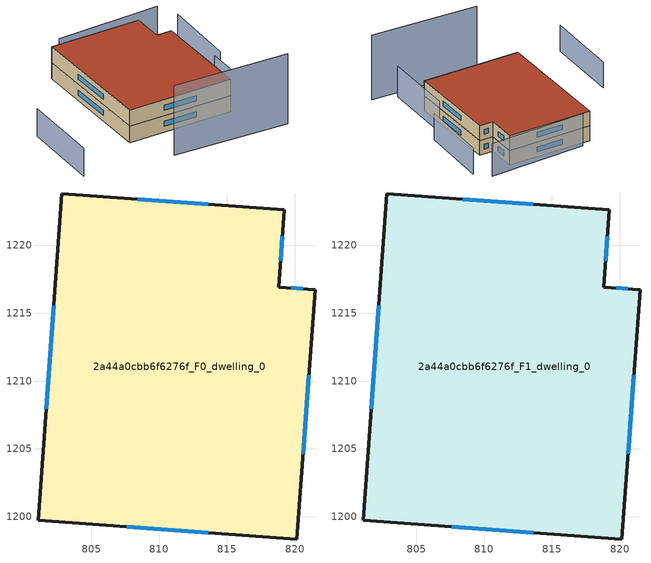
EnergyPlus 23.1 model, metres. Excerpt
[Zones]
2a44a0cbb6f6276f_F0_dwelling_0
 floor ground (EU_floor_Construction): 819.23,1222.62 818.81,1216.93 821.49,1216.74 820.16,1198.33 801.07,1199.72 802.82,1223.81 z0
 wall outside (EU_wall_Construction): 801.07,1199.72 820.16,1198.33 821.49,1216.74 818.81,1216.93 819.23,1222.62 802.82,1223.81 801.07,1199.72 z0:3
 window (EU_Window_Construction): 807.6,1199.24 813.62,1198.8 / 802.22,1215.56 801.67,1207.97 / 813.61,1223.03 808.44,1223.4 / 818.96,1218.88 819.09,1220.67 / 820.58,1216.8 819.73,1216.86 / 820.61,1204.63 821.03,1210.43 z1.03:1.97
2a44a0cbb6f6276f_F1_dwelling_0
 floor to 2a44a0cbb6f6276f_F0_dwelling_0 (EU_floor_Construction): 819.23,1222.62 818.81,1216.93 821.49,1216.74 820.15,1198.33 801.07,1199.72 802.82,1223.81 z3
 wall outside (EU_wall_Construction): 801.07,1199.72 820.16,1198.33 821.49,1216.74 818.81,1216.93 819.23,1222.62 802.82,1223.81 801.07,1199.72 z3:6
 window (EU_Window_Construction): 807.6,1199.24 813.62,1198.8 / 802.22,1215.56 801.67,1207.97 / 813.61,1223.03 808.44,1223.4 / 818.96,1218.88 819.09,1220.67 / 820.58,1216.8 819.73,1216.86 / 820.61,1204.63 821.03,1210.43 z4.03:4.97
 roof outside (EU_roof_Construction): 820.16,1198.33 821.49,1216.74 818.81,1216.93 819.23,1222.62 802.82,1223.81 801.07,1199.72 z6
shading: 804.49,1192.2 825.4,1189.84 z0:13; 821.13,1191.67 822.33,1205.87 z0:6.2; 790.06,1210.06 788.71,1195.26 z0:5.2; 824.73,1207.66 826.25,1221.49 z0:5.3; 823.88,1223.87 804.79,1224.49 z0:6.5
[Building]
EU S2 Campaign: North Axis=0; Terrain=City; Solar Distribution=FullExterior
[Site:Location]
Cape.Town.Intl.AP: Latitude=-33.965; Longitude=18.602; Time Zone=2; Elevation=46
[SizingPeriod:WeatherFileDays]
AnnualSizingPeriod: Begin Month=1; Begin Day of Month=1; End Month=12; End Day of Month=31; Day of Week for Start Day=Monday; Use Weather File Daylight Saving Period=No; Use Weather File Rain and Snow Indicators=No
[MATERIAL]
EU_InternalMass_Material: Roughness=MediumRough; Thickness=0.1; Conductivity=1; Density=1800; Specific Heat=900; Thermal Absorptance=0.9; Solar Absorptance=0.7; Visible Absorptance=0.7
[MATERIAL:NOMASS] Roughness=MediumRough; Thermal Absorptance=0.9; Solar Absorptance=0.7; Visible Absorptance=0.7
Name | Thermal Resistance
EU_wall_NoMass | 0.493876
EU_roof_NoMass | 0.449382
EU_floor_NoMass | 1.25
[WINDOWMATERIAL:SIMPLEGLAZINGSYSTEM]
EU_Window_SimpleGlazing: UFactor=4.4; Solar Heat Gain Coefficient=0.85; Visible Transmittance=0.85
[CONSTRUCTION]
EU_wall_Construction: EU_wall_NoMass
EU_roof_Construction: EU_roof_NoMass
EU_floor_Construction: EU_floor_NoMass
EU_Window_Construction: EU_Window_SimpleGlazing
EU_InternalMass_Construction: EU_InternalMass_Material
[ZONE] Type=1; Multiplier=1; Ceiling Height=autocalculate; Volume=1340.78; Floor Area=autocalculate; Part of Total Floor Area=Yes
2a44a0cbb6f6276f_F0_dwelling_0; 2a44a0cbb6f6276f_F1_dwelling_0
[INTERNALMASS] Construction=EU_InternalMass_Construction; Surface Area=446.926
Name | Zone or ZoneList
2a44a0cbb6f6276f_F0_dwelling_0_EU_InternalMass | 2a44a0cbb6f6276f_F0_dwelling_0
2a44a0cbb6f6276f_F1_dwelling_0_EU_InternalMass | 2a44a0cbb6f6276f_F1_dwelling_0
[OTHEREQUIPMENT] Fuel Type=Electricity; Design Level Calculation Method=Watts/Area; Power per Zone Floor Area=1; Fraction Latent=0; Fraction Radiant=0; Fraction Lost=0; Carbon Dioxide Generation Rate=0; EndUse Subcategory=EU_Step8_InternalGains
Name | Zone or ZoneList or Space or SpaceList | Schedule
EU_Step8_InternalGain_2a44a0cbb6f6276f_F0_dwelling_0_f000 | 2a44a0cbb6f6276f_F0_dwelling_0 | EU_Step8_GainSchedule_2a44a0cbb6f6276f_F0_dwelling_0_f000
EU_Step8_InternalGain_2a44a0cbb6f6276f_F1_dwelling_0_f000 | 2a44a0cbb6f6276f_F1_dwelling_0 | EU_Step8_GainSchedule_2a44a0cbb6f6276f_F1_dwelling_0_f000
[ZONEVENTILATION:DESIGNFLOWRATE] Schedule=EU_AlwaysOn; Design Flow Rate Calculation Method=AirChanges/Hour; Air Changes per Hour=0.64; Ventilation Type=Natural; Fan Pressure Rise=0; Fan Total Efficiency=1; Constant Term Coefficient=1; Temperature Term Coefficient=0; Velocity Term Coefficient=0; Velocity Squared Term Coefficient=0; Minimum Indoor Temperature=-100; Maximum Indoor Temperature=100; Delta Temperature=-100; Minimum Outdoor Temperature=-100; Maximum Outdoor Temperature=100; Maximum Wind Speed=40
Name | Zone or ZoneList or Space or SpaceList
EU_ConstantAir_2a44a0cbb6f6276f_F0_dwelling_0 | 2a44a0cbb6f6276f_F0_dwelling_0
EU_ConstantAir_2a44a0cbb6f6276f_F1_dwelling_0 | 2a44a0cbb6f6276f_F1_dwelling_0
[HVACTEMPLATE:THERMOSTAT] Constant Heating Setpoint=20; Constant Cooling Setpoint=50
EU_HeatOnly_2a44a0cbb6f6276f_F0_dwelling_0; EU_HeatOnly_2a44a0cbb6f6276f_F1_dwelling_0
[HVACTEMPLATE:ZONE:IDEALLOADSAIRSYSTEM] System Availability Schedule=EU_AlwaysOn; Maximum Heating Supply Air Temperature=50; Minimum Cooling Supply Air Temperature=13; Maximum Heating Supply Air Humidity Ratio=0.0156; Minimum Cooling Supply Air Humidity Ratio=0.0077; Heating Limit=NoLimit; Cooling Limit=NoLimit; Heating Availability Schedule=EU_AlwaysOn; Cooling Availability Schedule=EU_CoolingOff; Dehumidification Control Type=ConstantSensibleHeatRatio; Cooling Sensible Heat Ratio=0.7; Dehumidification Setpoint=60; Humidification Control Type=None; Humidification Setpoint=30; Outdoor Air Method=None; Outdoor Air Flow Rate per Person=0.00944; Outdoor Air Flow Rate per Zone Floor Area=0; Outdoor Air Flow Rate per Zone=0; Demand Controlled Ventilation Type=None; Outdoor Air Economizer Type=NoEconomizer; Heat Recovery Type=None; Sensible Heat Recovery Effectiveness=0.7; Latent Heat Recovery Effectiveness=0.65
Name | Template Thermostat
2a44a0cbb6f6276f_F0_dwelling_0 | EU_HeatOnly_2a44a0cbb6f6276f_F0_dwelling_0
2a44a0cbb6f6276f_F1_dwelling_0 | EU_HeatOnly_2a44a0cbb6f6276f_F1_dwelling_0
[SIZING:ZONE] Zone Cooling Design Supply Air Temperature Input Method=SupplyAirTemperature; Zone Cooling Design Supply Air Temperature=13; Zone Heating Design Supply Air Temperature Input Method=SupplyAirTemperature; Zone Heating Design Supply Air Temperature=50; Zone Cooling Design Supply Air Humidity Ratio=0.008; Zone Heating Design Supply Air Humidity Ratio=0.008; Cooling Design Air Flow Method=DesignDay; Cooling Design Air Flow Rate=0; Cooling Minimum Air Flow per Zone Floor Area=0.000762; Cooling Minimum Air Flow=0; Cooling Minimum Air Flow Fraction=0.2; Heating Design Air Flow Method=DesignDay; Heating Design Air Flow Rate=0; Heating Maximum Air Flow per Zone Floor Area=0.002032; Heating Maximum Air Flow=0.141576; Heating Maximum Air Flow Fraction=0.3; Account for Dedicated Outdoor Air System=No; Dedicated Outdoor Air System Control Strategy=NeutralSupplyAir; Dedicated Outdoor Air Low Setpoint Temperature for Design=autosize; Dedicated Outdoor Air High Setpoint Temperature for Design=autosize; Zone Load Sizing Method=Sensible Load Only No Latent Load; Zone Latent Cooling Design Supply Air Humidity Ratio Input Method=HumidityRatioDifference; Zone Cooling Design Supply Air Humidity Ratio Difference=0.005; Zone Latent Heating Design Supply Air Humidity Ratio Input Method=HumidityRatioDifference; Zone Humidification Design Supply Air Humidity Ratio Difference=0.005
2a44a0cbb6f6276f_F0_dwelling_0; 2a44a0cbb6f6276f_F1_dwelling_0
[SCHEDULE:CONSTANT]
Name | Hourly Value
EU_AlwaysOn | 1
EU_CoolingOff | 0
[SCHEDULE:FILE] Column Number=1; Rows to Skip at Top=0; Number of Hours of Data=8760; Column Separator=Comma; Interpolate to Timestep=No; Minutes per Item=60; Adjust Schedule for Daylight Savings=Yes
Name | File
EU_Step8_GainSchedule_2a44a0cbb6f6276f_F0_dwelling_0_f000 | ../../schedules/2a44a0cbb6f6276f/2a44a0cbb6f6276f_F0_dwelling_0_f000_gain.csv
EU_Step8_GainSchedule_2a44a0cbb6f6276f_F1_dwelling_0_f000 | ../../schedules/2a44a0cbb6f6276f/2a44a0cbb6f6276f_F1_dwelling_0_f000_gain.csv
